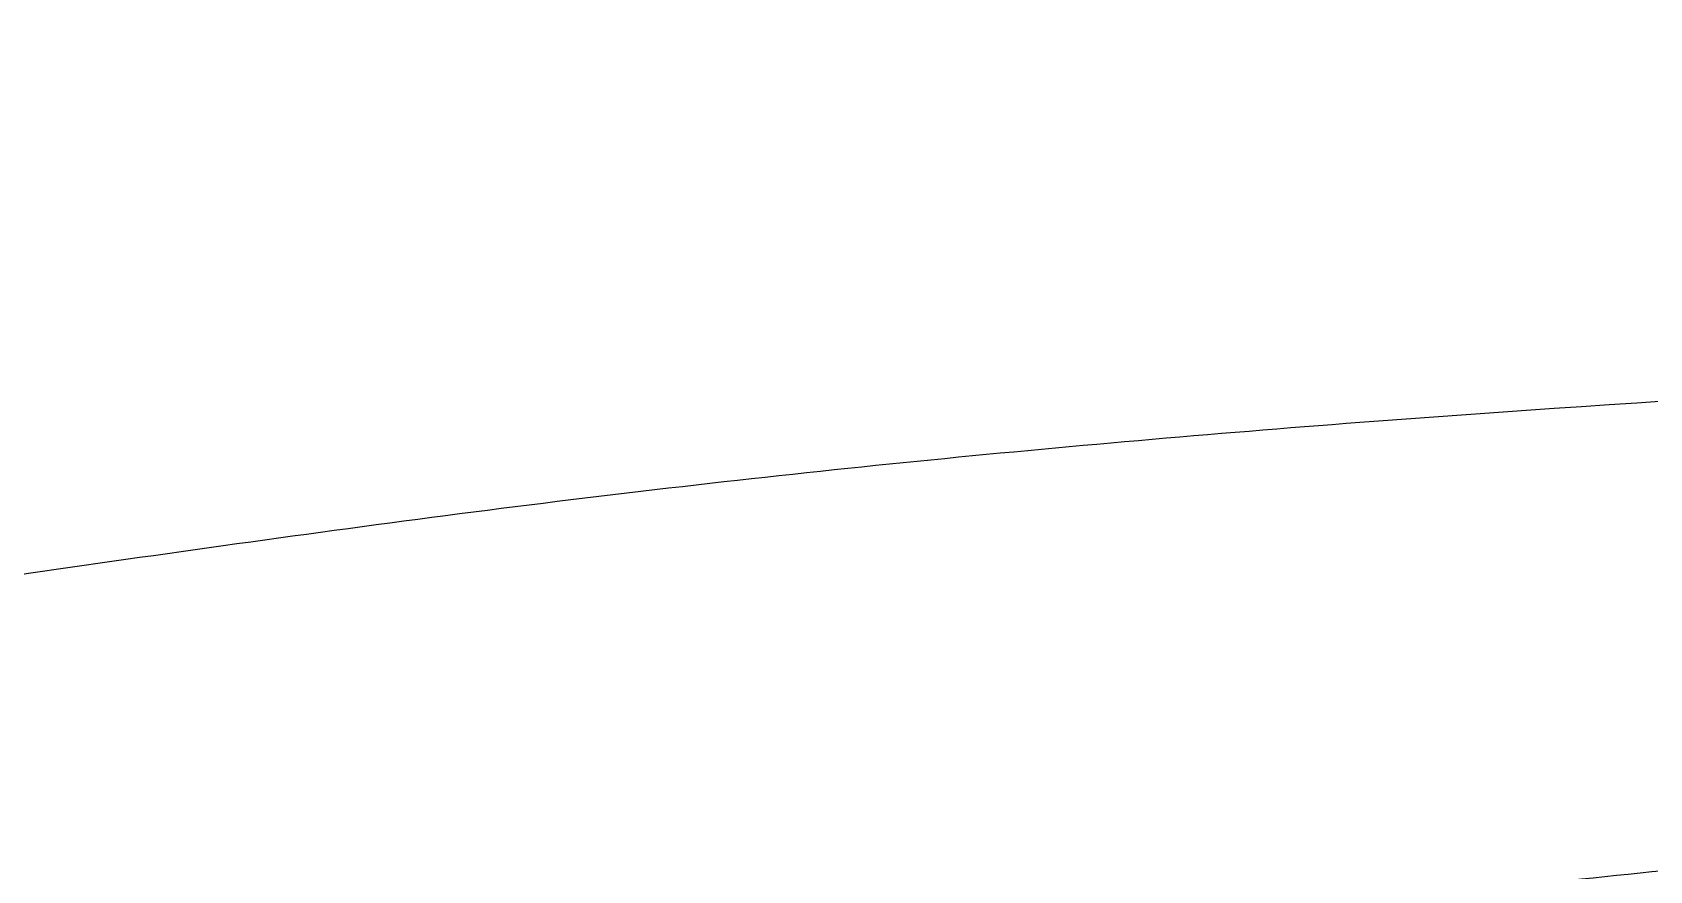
# Model space of a CAD drawing. Extents: x 943 to 1030, y 781 to 934.
# Drawn here: x 1004.556 to 1006.687, y 875.859 to 876.964 of the extents above; entities that cross this region are included whole.
import ezdxf

# ---------------------------------------------------------------- set-up
doc = ezdxf.new("R2010")
doc.units = 0
doc.header["$MEASUREMENT"] = 0
doc.layers.add('1', color=4, linetype='Continuous')

# ---------------------------------------------------------------- blocks, each defined once
blk = doc.blocks.new('AIRA')
at = {"layer": '1', "color": 3, "linetype": 'Continuous', "lineweight": 25}
for points, knots in [([(62.1261, 67.6965), (61.9862, 68.0051), (61.7063, 68.6222), (61.3423, 69.5553), (61.0195, 70.4931), (60.7418, 71.4355), (60.5099, 72.3818), (60.3274, 73.2863), (60.2443, 73.8762), (60.2059, 74.1488)], [0, 0, 0, 0, 0.145843, 0.291664, 0.437429, 0.583233, 0.729055, 0.874823, 1, 1, 1, 1]), ([(71.6613, 73.0272), (71.2632, 73.0857), (70.4711, 73.2022), (69.2763, 73.2991), (68.0869, 73.3637), (66.8986, 73.3912), (65.719, 73.391), (64.5468, 73.3684), (63.3813, 73.3092), (62.2111, 73.2089), (61.4348, 73.0943), (61.0445, 73.0366)], [0, 0, 0, 0, 0.113392, 0.225638, 0.337341, 0.448782, 0.560233, 0.669481, 0.778832, 0.888788, 1, 1, 1, 1]), ([(71.6596, 72.3), (71.5039, 72.3322), (71.1893, 72.3973), (70.7095, 72.4832), (70.2182, 72.5612), (69.7153, 72.6298), (69.2158, 72.6872), (68.6334, 72.7419), (67.9575, 72.7888), (67.1637, 72.8213), (66.4428, 72.8308), (65.8142, 72.8259), (65.2968, 72.8128), (64.7955, 72.7913), (64.3108, 72.7618), (63.8281, 72.7235), (63.2417, 72.6655), (62.5549, 72.5785), (61.786, 72.4569), (61.2853, 72.356), (61.0386, 72.3062)], [0, 0, 0, 0, 0.044709, 0.090349, 0.13691, 0.184379, 0.232745, 0.277954, 0.348418, 0.422679, 0.500679, 0.550525, 0.598903, 0.645795, 0.691185, 0.735062, 0.781563, 0.856423, 0.929252, 1, 1, 1, 1])]:
    blk.add_open_spline(points, degree=3, knots=knots, dxfattribs=at)

msp = doc.modelspace()

# ---------------------------------------------------------------- block references
at = {"layer": '1'}
msp.add_blockref('AIRA', (943.1775, 803.1658), dxfattribs=at)

doc.saveas('drawing.dxf')
